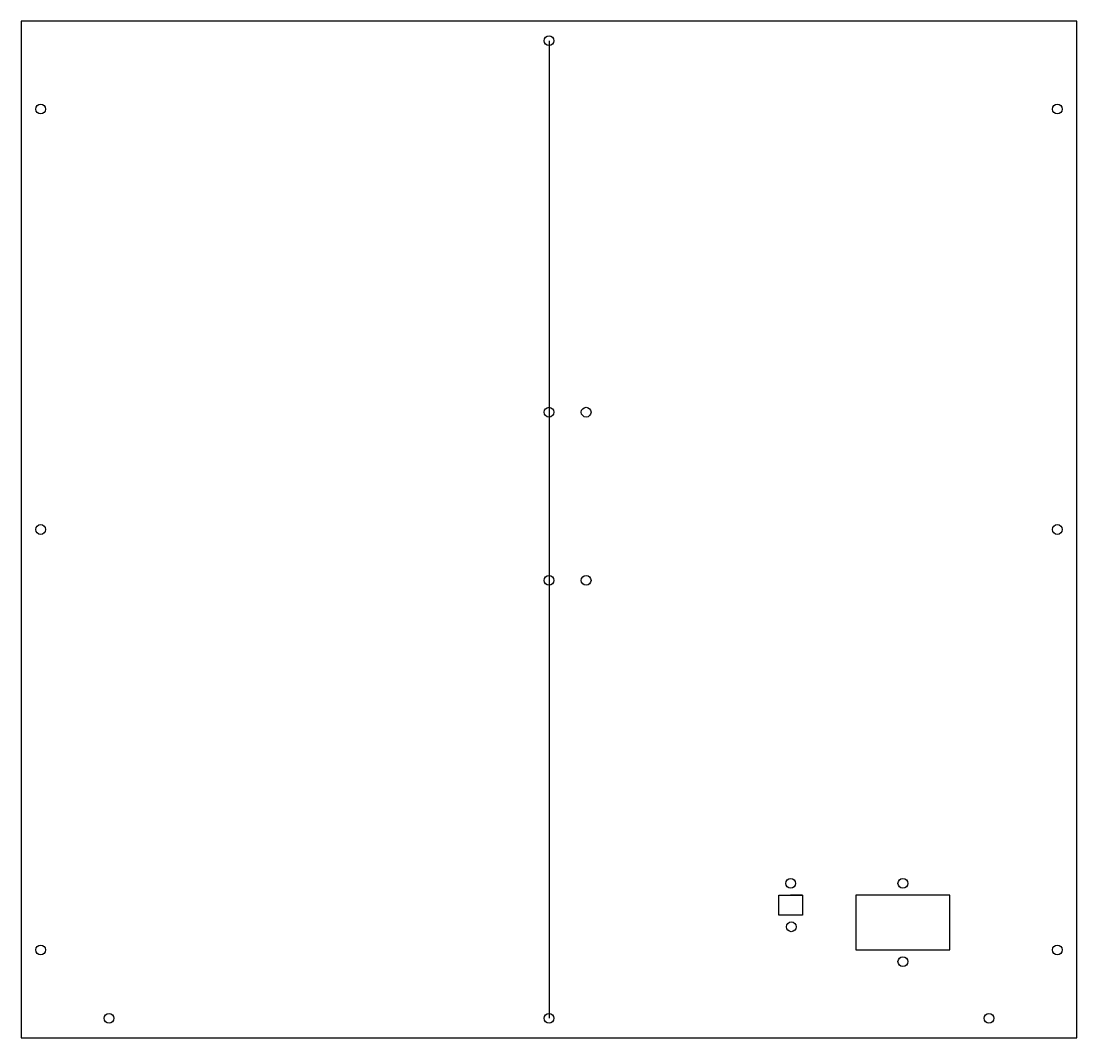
# Model space of a CAD drawing. Header units: millimetres. Extents: x 0 to 540, y -520 to 0.
import ezdxf

# ---------------------------------------------------------------- set-up
doc = ezdxf.new("R2010")
doc.units = ezdxf.units.MM
doc.layers.get('0').update_dxf_attribs({"linetype": 'CONTINUOUS'})

msp = doc.modelspace()

# ---------------------------------------------------------------- linework, layer by layer
for p, q in [((270, -10), (270, -510)), ((399.59, -447), (393.59, -447)), ((475, -447), (451, -447))]:
    msp.add_line(p, q)
for points in [[(540, 0), (0, 0), (0, -520), (540, -520)], [(387.59, -447), (399.59, -447), (399.59, -457.2), (387.59, -457.2)], [(427, -475), (475, -475), (475, -447), (427, -447)]]:
    msp.add_lwpolyline(points, close=True)
for centre in [(270, -10), (10, -45), (10, -45), (530, -45), (270, -200), (289, -200), (10, -260), (530, -260), (270, -286), (289, -286), (393.59, -440.96), (451, -441), (393.91, -463.2), (10, -475), (10, -475), (530, -475), (451, -481), (45, -510), (270, -510), (495, -510)]:
    msp.add_circle(centre, 2.5)

doc.saveas('drawing.dxf')
